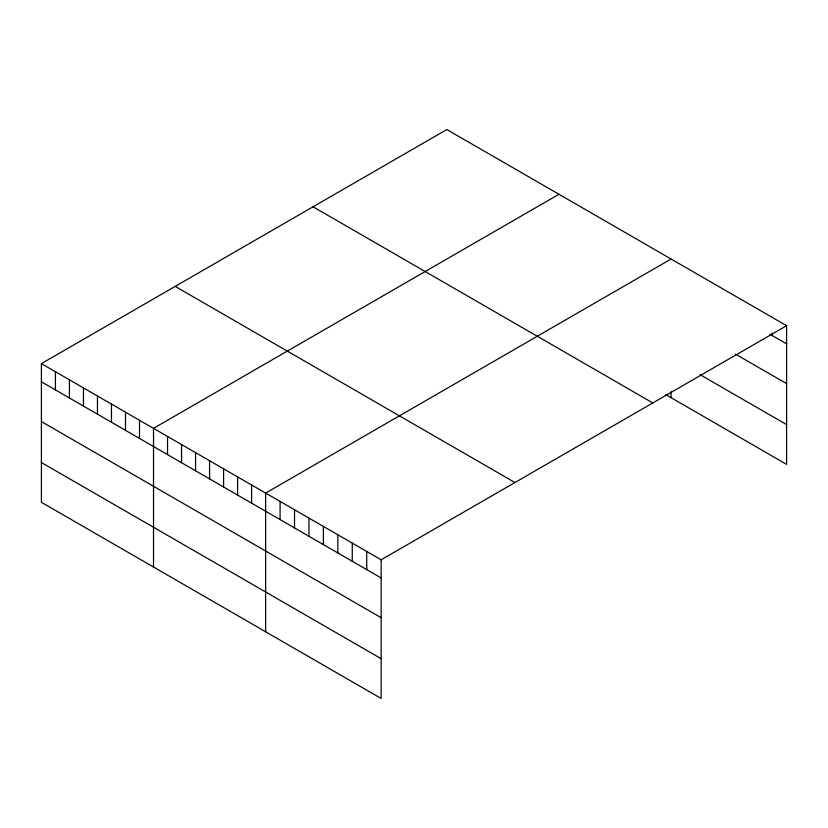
<?xml version="1.0" encoding="UTF-8"?>
<svg xmlns="http://www.w3.org/2000/svg" width="828" height="828" viewBox="0 0 828 828"><rect width="100%" height="100%" fill="white"/><g stroke="black" fill="none" stroke-linecap="round" stroke-linejoin="round"><path stroke-width="1.24" d="M41.4 363.627L381.149 559.78L381.149 698.459L41.4 502.296L41.4 363.627L446.851 129.541L786.6 325.704L786.6 464.373L665.691 394.573M558.962 194.28L153.522 428.355L153.522 567.035M671.084 259.009L265.633 493.084L265.633 631.764M381.149 559.78L786.6 325.704M769.936 334.243L786.6 343.858M735.502 354.125L786.6 383.633M699.96 374.587L786.6 424.598M313.046 206.793L652.806 402.946M175.194 286.384L514.954 482.538M41.4 381.791L381.149 577.944M41.4 421.555L381.149 617.709M41.4 462.531L381.149 658.684M772.162 333.104L772.162 335.526M671.084 391.654L671.084 397.678M366.711 551.448L366.711 569.602M352.273 543.106L352.273 561.27M337.834 534.774L337.834 552.928M323.396 526.432L323.396 544.596M308.958 518.1L308.958 536.254M294.52 509.758L294.52 527.922M280.081 501.426L280.081 519.591M251.619 485.001L251.619 503.155M237.605 476.907L237.605 495.072M223.591 468.814L223.591 486.978M209.577 460.72L209.577 478.884M195.563 452.637L195.563 470.79M181.549 444.543L181.549 462.697M167.535 436.449L167.535 454.613M139.508 420.262L139.508 438.426M125.494 412.178L125.494 430.332M111.469 404.085L111.469 422.249M97.456 395.991L97.456 414.155M83.442 387.897L83.442 406.062M69.428 379.814L69.428 397.968M55.414 371.72L55.414 389.874"/></g></svg>
